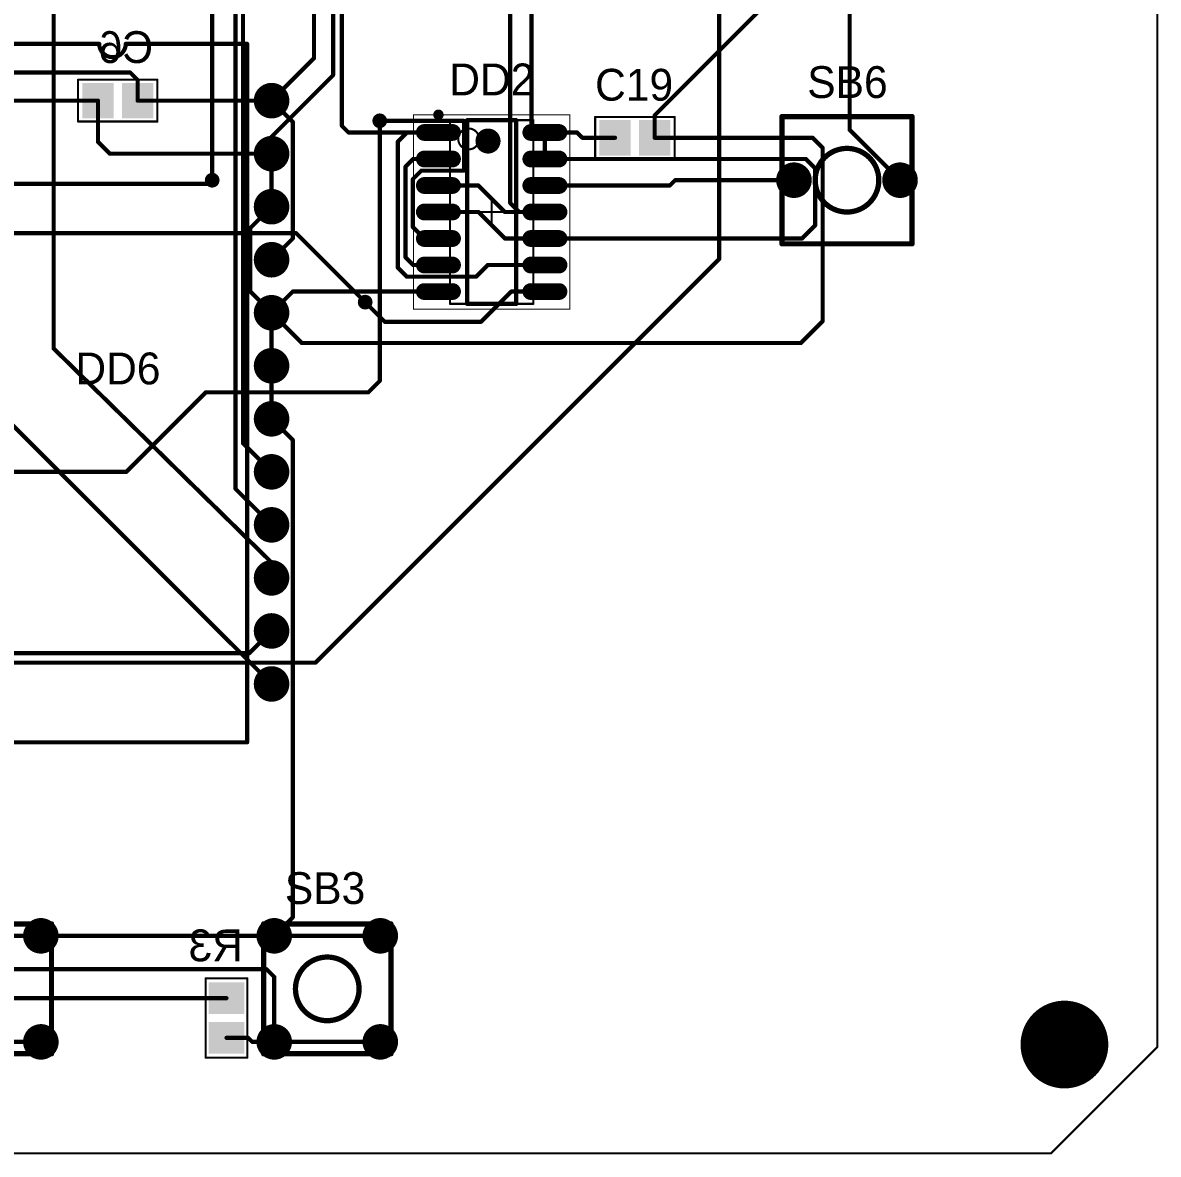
# Model space of a CAD drawing. Header units: millimetres. Extents: x 242 to 402, y 147 to 267.
# Drawn here: x 347.6 to 402, y 146.8 to 201 of the extents above; entities that cross this region are included whole.
import ezdxf

# ---------------------------------------------------------------- set-up
doc = ezdxf.new("R2010")
doc.units = ezdxf.units.MM
for name, color, linetype in [('BottomLayer', 5, 'Continuous'), ('BottomOverlay', 54, 'Continuous'), ('BottomPaste', 16, 'Continuous'), ('BottomSolder', 6, 'Continuous'), ('Mechanical13', 56, 'Continuous'), ('Mechanical15', 56, 'Continuous'), ('MultiLayer', 9, 'Continuous'), ('PadHoleLayer', 156, 'Continuous'), ('TopLayer', 1, 'Continuous'), ('TopOverlay', 2, 'Continuous'), ('TopPaste', 8, 'Continuous'), ('TopSolder', 216, 'Continuous'), ('ViaHoleLayer', 16, 'Continuous')]:
    doc.layers.add(name, color=color, linetype=linetype)

msp = doc.modelspace()

# ---------------------------------------------------------------- linework, layer by layer
at = {"layer": 'BottomLayer', "const_width": 0.2}
for points in [[(380.975, 189.649), (380.975, 211.773)], [(361.569, 199.263), (361.569, 209.771)], [(362.483, 198.45), (362.483, 208.526)], [(359.537, 197.231), (361.569, 199.263)], [(319.485, 198.581), (352.762, 198.581)], [(352.762, 198.581), (353.121, 198.222)], [(359.537, 195.504), (362.483, 198.45)], [(353.121, 197.231), (353.121, 198.222)], [(344.297, 197.231), (351.221, 197.231)], [(351.221, 195.26), (351.221, 197.231)], [(353.121, 197.231), (359.537, 197.231)], [(364.719, 183.807), (364.719, 196.266)], [(351.221, 195.26), (351.79, 194.691)], [(359.537, 194.691), (359.537, 195.504)], [(351.79, 194.691), (359.537, 194.691)], [(300.888, 193.243), (356.514, 193.243)], [(356.514, 193.243), (356.692, 193.421)], [(332.867, 190.881), (360.718, 190.881)], [(360.718, 190.881), (364.02, 187.579)], [(361.632, 170.307), (380.975, 189.649)], [(364.173, 183.261), (364.719, 183.807)], [(352.577, 179.451), (356.387, 183.261)], [(356.387, 183.261), (364.173, 183.261)], [(344.297, 179.451), (352.577, 179.451)], [(358.47, 170.764), (359.537, 171.831)], [(299.39, 170.764), (358.47, 170.764)], [(301.904, 170.307), (361.632, 170.307)], [(343.408, 157.226), (348.488, 157.226)], [(348.488, 157.226), (359.664, 157.226)], [(359.664, 157.226), (364.744, 157.226)], [(305.003, 155.626), (359.296, 155.626)], [(359.296, 155.626), (359.664, 155.257)], [(359.664, 152.146), (359.664, 155.257)], [(340.868, 154.239), (357.378, 154.239)], [(357.378, 152.339), (358.419, 152.339)], [(358.419, 152.339), (358.612, 152.146)], [(343.408, 152.146), (348.488, 152.146)], [(358.612, 152.146), (359.664, 152.146)], [(359.664, 152.146), (364.744, 152.146)]]:
    msp.add_lwpolyline(points, dxfattribs=at)
at = {"layer": 'BottomLayer'}
for points, const_width in [([(361.519, 199.263, 1), (361.619, 199.263, 1)], 0.1), ([(361.519, 199.263, 1), (361.619, 199.263, 1)], 0.1), ([(352.712, 198.581, 1), (352.812, 198.581, 1)], 0.1), ([(352.712, 198.581, 1), (352.812, 198.581, 1)], 0.1), ([(362.433, 198.45, 1), (362.533, 198.45, 1)], 0.1), ([(362.433, 198.45, 1), (362.533, 198.45, 1)], 0.1), ([(353.071, 198.222, 1), (353.171, 198.222, 1)], 0.1), ([(353.071, 198.222, 1), (353.171, 198.222, 1)], 0.1), ([(359.162, 197.231, 1), (359.912, 197.231, 1)], 0.75), ([(351.171, 197.231, 1), (351.271, 197.231, 1)], 0.1), ([(351.171, 197.231, 1), (351.271, 197.231, 1)], 0.1), ([(353.071, 197.231, 1), (353.171, 197.231, 1)], 0.1), ([(353.071, 197.231, 1), (353.171, 197.231, 1)], 0.1), ([(359.487, 197.231, 1), (359.587, 197.231, 1)], 0.1), ([(359.487, 197.231, 1), (359.587, 197.231, 1)], 0.1), ([(364.594, 196.266, 1), (364.844, 196.266, 1)], 0.25), ([(364.669, 196.266, 1), (364.769, 196.266, 1)], 0.1), ([(351.171, 195.26, 1), (351.271, 195.26, 1)], 0.1), ([(351.171, 195.26, 1), (351.271, 195.26, 1)], 0.1), ([(359.162, 194.691, 1), (359.912, 194.691, 1)], 0.75), ([(359.487, 195.504, 1), (359.587, 195.504, 1)], 0.1), ([(359.487, 195.504, 1), (359.587, 195.504, 1)], 0.1), ([(351.74, 194.691, 1), (351.84, 194.691, 1)], 0.1), ([(351.74, 194.691, 1), (351.84, 194.691, 1)], 0.1), ([(359.487, 194.691, 1), (359.587, 194.691, 1)], 0.1), ([(359.487, 194.691, 1), (359.587, 194.691, 1)], 0.1), ([(384.181, 193.421, 1), (384.931, 193.421, 1)], 0.75), ([(389.261, 193.421, 1), (390.011, 193.421, 1)], 0.75), ([(356.567, 193.421, 1), (356.817, 193.421, 1)], 0.25), ([(356.464, 193.243, 1), (356.564, 193.243, 1)], 0.1), ([(356.464, 193.243, 1), (356.564, 193.243, 1)], 0.1), ([(356.642, 193.421, 1), (356.742, 193.421, 1)], 0.1), ([(359.162, 192.151, 1), (359.912, 192.151, 1)], 0.75), ([(360.668, 190.881, 1), (360.768, 190.881, 1)], 0.1), ([(360.668, 190.881, 1), (360.768, 190.881, 1)], 0.1), ([(359.162, 189.611, 1), (359.912, 189.611, 1)], 0.75), ([(380.925, 189.649, 1), (381.025, 189.649, 1)], 0.1), ([(380.925, 189.649, 1), (381.025, 189.649, 1)], 0.1), ([(359.162, 187.071, 1), (359.912, 187.071, 1)], 0.75), ([(363.895, 187.579, 1), (364.145, 187.579, 1)], 0.25), ([(363.97, 187.579, 1), (364.07, 187.579, 1)], 0.1), ([(359.162, 184.531, 1), (359.912, 184.531, 1)], 0.75), ([(364.669, 183.807, 1), (364.769, 183.807, 1)], 0.1), ([(364.669, 183.807, 1), (364.769, 183.807, 1)], 0.1), ([(356.337, 183.261, 1), (356.437, 183.261, 1)], 0.1), ([(356.337, 183.261, 1), (356.437, 183.261, 1)], 0.1), ([(364.123, 183.261, 1), (364.222, 183.261, 1)], 0.1), ([(364.123, 183.261, 1), (364.222, 183.261, 1)], 0.1), ([(359.162, 181.991, 1), (359.912, 181.991, 1)], 0.75), ([(359.162, 179.451, 1), (359.912, 179.451, 1)], 0.75), ([(352.527, 179.451, 1), (352.627, 179.451, 1)], 0.1), ([(352.527, 179.451, 1), (352.627, 179.451, 1)], 0.1), ([(359.162, 176.911, 1), (359.912, 176.911, 1)], 0.75), ([(359.162, 174.371, 1), (359.912, 174.371, 1)], 0.75), ([(359.162, 171.831, 1), (359.912, 171.831, 1)], 0.75), ([(359.487, 171.831, 1), (359.587, 171.831, 1)], 0.1), ([(358.42, 170.764, 1), (358.52, 170.764, 1)], 0.1), ([(358.42, 170.764, 1), (358.52, 170.764, 1)], 0.1), ([(361.583, 170.307, 1), (361.682, 170.307, 1)], 0.1), ([(361.583, 170.307, 1), (361.682, 170.307, 1)], 0.1), ([(359.162, 169.291, 1), (359.912, 169.291, 1)], 0.75), ([(348.113, 157.226, 1), (348.863, 157.226, 1)], 0.75), ([(359.289, 157.226, 1), (360.039, 157.226, 1)], 0.75), ([(364.369, 157.226, 1), (365.119, 157.226, 1)], 0.75), ([(348.438, 157.226, 1), (348.538, 157.226, 1)], 0.1), ([(348.438, 157.226, 1), (348.538, 157.226, 1)], 0.1), ([(359.614, 157.226, 1), (359.714, 157.226, 1)], 0.1), ([(359.614, 157.226, 1), (359.714, 157.226, 1)], 0.1), ([(364.694, 157.226, 1), (364.794, 157.226, 1)], 0.1), ([(359.246, 155.626, 1), (359.346, 155.626, 1)], 0.1), ([(359.246, 155.626, 1), (359.346, 155.626, 1)], 0.1), ([(359.614, 155.257, 1), (359.714, 155.257, 1)], 0.1), ([(359.614, 155.257, 1), (359.714, 155.257, 1)], 0.1), ([(357.328, 154.239, 1), (357.428, 154.239, 1)], 0.1), ([(396.51, 152.019, 1), (398.51, 152.019, 1)], 2), ([(348.113, 152.146, 1), (348.863, 152.146, 1)], 0.75), ([(359.289, 152.146, 1), (360.039, 152.146, 1)], 0.75), ([(364.369, 152.146, 1), (365.119, 152.146, 1)], 0.75), ([(357.328, 152.339, 1), (357.428, 152.339, 1)], 0.1), ([(358.369, 152.339, 1), (358.469, 152.339, 1)], 0.1), ([(358.369, 152.339, 1), (358.469, 152.339, 1)], 0.1), ([(348.438, 152.146, 1), (348.538, 152.146, 1)], 0.1), ([(358.562, 152.146, 1), (358.662, 152.146, 1)], 0.1), ([(358.562, 152.146, 1), (358.662, 152.146, 1)], 0.1), ([(359.614, 152.146, 1), (359.714, 152.146, 1)], 0.1), ([(359.614, 152.146, 1), (359.714, 152.146, 1)], 0.1), ([(359.614, 152.146, 1), (359.714, 152.146, 1)], 0.1), ([(364.694, 152.146, 1), (364.794, 152.146, 1)], 0.1)]:
    msp.add_lwpolyline(points, format="xyb", close=True, dxfattribs=dict(at, const_width=const_width))
for points in [[(351.871, 196.481), (351.871, 197.981), (350.571, 196.481), (350.571, 197.981)], [(353.771, 196.481), (353.771, 197.981), (352.471, 196.481), (352.471, 197.981)], [(356.628, 153.589), (358.128, 153.589), (356.628, 154.889), (358.128, 154.889)], [(356.628, 151.689), (358.128, 151.689), (356.628, 152.989), (358.128, 152.989)]]:
    msp.add_solid(points, dxfattribs=at)
at = {"layer": 'BottomOverlay', "const_width": 0.1}
for points in [[(350.266, 198.231), (354.071, 198.231)], [(350.266, 196.231), (350.266, 198.231)], [(354.071, 198.131), (354.071, 198.231)], [(354.071, 196.231), (354.071, 198.131)], [(350.266, 196.231), (354.071, 196.231)], [(356.378, 155.194), (358.378, 155.194)], [(356.378, 151.389), (356.378, 155.194)], [(358.378, 151.389), (358.378, 155.194)], [(356.378, 151.389), (358.278, 151.389)], [(358.278, 151.389), (358.378, 151.389)]]:
    msp.add_lwpolyline(points, dxfattribs=at)
at = {"layer": 'BottomOverlay', "const_width": 0.05}
for points in [[(350.241, 198.231, 1), (350.291, 198.231, 1)], [(350.241, 198.231, 1), (350.291, 198.231, 1)], [(354.046, 198.231, 1), (354.096, 198.231, 1)], [(354.046, 198.231, 1), (354.096, 198.231, 1)], [(354.046, 198.131, 1), (354.096, 198.131, 1)], [(354.046, 198.131, 1), (354.096, 198.131, 1)], [(350.241, 196.231, 1), (350.291, 196.231, 1)], [(350.241, 196.231, 1), (350.291, 196.231, 1)], [(354.046, 196.231, 1), (354.096, 196.231, 1)], [(354.046, 196.231, 1), (354.096, 196.231, 1)], [(356.353, 155.194, 1), (356.403, 155.194, 1)], [(356.353, 155.194, 1), (356.403, 155.194, 1)], [(358.353, 155.194, 1), (358.403, 155.194, 1)], [(358.353, 155.194, 1), (358.403, 155.194, 1)], [(356.353, 151.389, 1), (356.403, 151.389, 1)], [(356.353, 151.389, 1), (356.403, 151.389, 1)], [(358.253, 151.389, 1), (358.303, 151.389, 1)], [(358.253, 151.389, 1), (358.303, 151.389, 1)], [(358.353, 151.389, 1), (358.403, 151.389, 1)], [(358.353, 151.389, 1), (358.403, 151.389, 1)]]:
    msp.add_lwpolyline(points, format="xyb", close=True, dxfattribs=at)
at = {"layer": 'BottomPaste'}
for points in [[(351.871, 196.481), (351.871, 197.981), (350.571, 196.481), (350.571, 197.981)], [(353.771, 196.481), (353.771, 197.981), (352.471, 196.481), (352.471, 197.981)], [(356.628, 153.589), (358.128, 153.589), (356.628, 154.889), (358.128, 154.889)], [(356.628, 151.689), (358.128, 151.689), (356.628, 152.989), (358.128, 152.989)]]:
    msp.add_solid(points, dxfattribs=at)
at = {"layer": 'BottomSolder'}
for points, const_width in [([(359.111, 197.231, 1), (359.963, 197.231, 1)], 0.852), ([(364.543, 196.266, 1), (364.894, 196.266, 1)], 0.352), ([(359.111, 194.691, 1), (359.963, 194.691, 1)], 0.852), ([(384.13, 193.421, 1), (384.982, 193.421, 1)], 0.852), ([(389.21, 193.421, 1), (390.062, 193.421, 1)], 0.852), ([(356.516, 193.421, 1), (356.868, 193.421, 1)], 0.352), ([(359.111, 192.151, 1), (359.963, 192.151, 1)], 0.852), ([(359.111, 189.611, 1), (359.963, 189.611, 1)], 0.852), ([(359.111, 187.071, 1), (359.963, 187.071, 1)], 0.852), ([(363.844, 187.579, 1), (364.196, 187.579, 1)], 0.352), ([(359.111, 184.531, 1), (359.963, 184.531, 1)], 0.852), ([(359.111, 181.991, 1), (359.963, 181.991, 1)], 0.852), ([(359.111, 179.451, 1), (359.963, 179.451, 1)], 0.852), ([(359.111, 176.911, 1), (359.963, 176.911, 1)], 0.852), ([(359.111, 174.371, 1), (359.963, 174.371, 1)], 0.852), ([(359.111, 171.831, 1), (359.963, 171.831, 1)], 0.852), ([(359.111, 169.291, 1), (359.963, 169.291, 1)], 0.852), ([(348.062, 157.226, 1), (348.914, 157.226, 1)], 0.852), ([(359.238, 157.226, 1), (360.09, 157.226, 1)], 0.852), ([(364.318, 157.226, 1), (365.17, 157.226, 1)], 0.852), ([(396.459, 152.019, 1), (398.561, 152.019, 1)], 2.102), ([(348.062, 152.146, 1), (348.914, 152.146, 1)], 0.852), ([(359.238, 152.146, 1), (360.09, 152.146, 1)], 0.852), ([(364.318, 152.146, 1), (365.17, 152.146, 1)], 0.852)]:
    msp.add_lwpolyline(points, format="xyb", close=True, dxfattribs=dict(at, const_width=const_width))
for points in [[(351.973, 196.379), (351.973, 198.083), (350.469, 196.379), (350.469, 198.083)], [(353.873, 196.379), (353.873, 198.083), (352.369, 196.379), (352.369, 198.083)], [(356.526, 153.487), (358.23, 153.487), (356.526, 154.991), (358.23, 154.991)], [(356.526, 151.587), (358.23, 151.587), (356.526, 153.091), (358.23, 153.091)]]:
    msp.add_solid(points, dxfattribs=at)
at = {"layer": 'Mechanical13', "const_width": 0.1}
for points in [[(368.078, 187.497), (368.078, 196.297)], [(368.078, 196.297), (372.078, 196.297)], [(372.078, 187.497), (372.078, 196.297)], [(368.078, 187.497), (372.078, 187.497)]]:
    msp.add_lwpolyline(points, dxfattribs=at)
at = {"layer": 'Mechanical13'}
for points, const_width in [([(368.053, 196.297, 1), (368.103, 196.297, 1)], 0.05), ([(368.053, 196.297, 1), (368.103, 196.297, 1)], 0.05), ([(372.053, 196.297, 1), (372.103, 196.297, 1)], 0.05), ([(372.053, 196.297, 1), (372.103, 196.297, 1)], 0.05), ([(369.478, 195.397, 1), (368.478, 195.397, 1)], 0.1), ([(368.453, 195.397, 1), (368.503, 195.397, 1)], 0.05), ([(369.453, 195.397, 1), (369.503, 195.397, 1)], 0.05), ([(368.053, 187.497, 1), (368.103, 187.497, 1)], 0.05), ([(368.053, 187.497, 1), (368.103, 187.497, 1)], 0.05), ([(372.053, 187.497, 1), (372.103, 187.497, 1)], 0.05), ([(372.053, 187.497, 1), (372.103, 187.497, 1)], 0.05)]:
    msp.add_lwpolyline(points, format="xyb", close=True, dxfattribs=dict(at, const_width=const_width))
at = {"layer": 'Mechanical15'}
for points, const_width in [([(401.955, 151.892), (401.955, 261.62)], 0.1), ([(366.328, 187.247), (366.328, 196.547)], 0.05), ([(366.328, 196.547), (373.828, 196.547)], 0.05), ([(373.828, 187.247), (373.828, 196.547)], 0.05), ([(370.078, 191.397), (370.078, 192.397)], 0.1), ([(369.578, 191.897), (370.578, 191.897)], 0.1), ([(366.328, 187.247), (373.828, 187.247)], 0.05), ([(396.875, 146.812), (401.955, 151.892)], 0.1), ([(247.015, 146.812), (396.875, 146.812)], 0.1)]:
    msp.add_lwpolyline(points, dxfattribs=dict(at, const_width=const_width))
for points, const_width in [([(366.315, 196.547, 1), (366.34, 196.547, 1)], 0.025), ([(366.315, 196.547, 1), (366.34, 196.547, 1)], 0.025), ([(373.816, 196.547, 1), (373.841, 196.547, 1)], 0.025), ([(373.816, 196.547, 1), (373.841, 196.547, 1)], 0.025), ([(370.053, 192.397, 1), (370.103, 192.397, 1)], 0.05), ([(369.553, 191.897, 1), (369.603, 191.897, 1)], 0.05), ([(370.053, 191.397, 1), (370.103, 191.397, 1)], 0.05), ([(370.553, 191.897, 1), (370.603, 191.897, 1)], 0.05), ([(366.315, 187.247, 1), (366.34, 187.247, 1)], 0.025), ([(366.315, 187.247, 1), (366.34, 187.247, 1)], 0.025), ([(373.816, 187.247, 1), (373.841, 187.247, 1)], 0.025), ([(373.816, 187.247, 1), (373.841, 187.247, 1)], 0.025), ([(401.93, 151.892, 1), (401.98, 151.892, 1)], 0.05), ([(401.93, 151.892, 1), (401.98, 151.892, 1)], 0.05), ([(396.85, 146.812, 1), (396.9, 146.812, 1)], 0.05), ([(396.85, 146.812, 1), (396.9, 146.812, 1)], 0.05)]:
    msp.add_lwpolyline(points, format="xyb", close=True, dxfattribs=dict(at, const_width=const_width))
at = {"layer": 'MultiLayer', "const_width": 0.25}
for points in [[(364.594, 196.266, 1), (364.844, 196.266, 1)], [(356.567, 193.421, 1), (356.817, 193.421, 1)], [(363.895, 187.579, 1), (364.145, 187.579, 1)]]:
    msp.add_lwpolyline(points, format="xyb", close=True, dxfattribs=at)
at = {"layer": 'PadHoleLayer'}
for points, const_width in [([(359.312, 197.231, 1), (359.762, 197.231, 1)], 0.45), ([(359.312, 194.691, 1), (359.762, 194.691, 1)], 0.45), ([(384.331, 193.421, 1), (384.781, 193.421, 1)], 0.45), ([(389.411, 193.421, 1), (389.861, 193.421, 1)], 0.45), ([(359.312, 192.151, 1), (359.762, 192.151, 1)], 0.45), ([(359.312, 189.611, 1), (359.762, 189.611, 1)], 0.45), ([(359.312, 187.071, 1), (359.762, 187.071, 1)], 0.45), ([(359.312, 184.531, 1), (359.762, 184.531, 1)], 0.45), ([(359.312, 181.991, 1), (359.762, 181.991, 1)], 0.45), ([(359.312, 179.451, 1), (359.762, 179.451, 1)], 0.45), ([(359.312, 176.911, 1), (359.762, 176.911, 1)], 0.45), ([(359.312, 174.371, 1), (359.762, 174.371, 1)], 0.45), ([(359.312, 171.831, 1), (359.762, 171.831, 1)], 0.45), ([(359.312, 169.291, 1), (359.762, 169.291, 1)], 0.45), ([(348.263, 157.226, 1), (348.713, 157.226, 1)], 0.45), ([(359.439, 157.226, 1), (359.889, 157.226, 1)], 0.45), ([(364.519, 157.226, 1), (364.969, 157.226, 1)], 0.45), ([(396.76, 152.019, 1), (398.26, 152.019, 1)], 1.5), ([(348.263, 152.146, 1), (348.713, 152.146, 1)], 0.45), ([(359.439, 152.146, 1), (359.889, 152.146, 1)], 0.45), ([(364.519, 152.146, 1), (364.969, 152.146, 1)], 0.45)]:
    msp.add_lwpolyline(points, format="xyb", close=True, dxfattribs=dict(at, const_width=const_width))
at = {"layer": 'TopLayer'}
for points, const_width in [([(356.692, 193.421), (356.692, 232.613)], 0.2), ([(370.967, 192.329), (370.967, 221.323)], 0.2), ([(349.098, 185.36), (349.098, 218.542)], 0.2), ([(377.886, 196.53), (387.223, 205.867)], 0.2), ([(357.81, 178.638), (357.81, 204.826)], 0.2), ([(362.902, 196.024), (362.902, 204.534)], 0.2), ([(371.983, 195.707), (371.983, 203.327)], 0.2), ([(387.223, 195.834), (387.223, 203.327)], 0.2), ([(358.165, 180.823), (358.165, 202.311)], 0.2), ([(359.537, 197.231), (360.553, 196.215)], 0.2), ([(364.719, 196.266), (368.732, 196.266)], 0.2), ([(368.732, 196.266), (368.757, 196.24)], 0.2), ([(368.757, 193.904), (368.757, 196.24)], 0.2), ([(377.886, 195.453), (377.886, 196.53)], 0.2), ([(360.553, 190.627), (360.553, 196.215)], 0.2), ([(362.902, 196.024), (363.22, 195.707)], 0.2), ([(363.22, 195.707), (366.027, 195.707)], 0.2), ([(365.582, 195.262), (366.027, 195.707)], 0.2), ([(366.027, 195.707), (367.528, 195.707)], 0.2), ([(366.853, 195.707), (368.203, 195.707)], 0.6), ([(371.953, 195.707), (373.303, 195.707)], 0.6), ([(371.983, 195.707), (372.628, 195.707)], 0.2), ([(372.628, 195.707), (374.167, 195.707)], 0.2), ([(372.628, 194.437), (372.628, 195.707)], 0.2), ([(374.167, 195.707), (374.421, 195.453)], 0.2), ([(387.223, 195.834), (389.636, 193.421)], 0.2), ([(365.582, 189.23), (365.582, 195.262)], 0.2), ([(374.421, 195.453), (375.986, 195.453)], 0.2), ([(377.886, 195.453), (385.445, 195.453)], 0.2), ([(385.445, 195.453), (385.928, 194.97)], 0.2), ([(359.537, 192.151), (359.537, 194.691)], 0.2), ([(366.853, 194.437), (368.203, 194.437)], 0.6), ([(371.953, 194.437), (373.303, 194.437)], 0.6), ([(385.928, 186.665), (385.928, 194.97)], 0.2), ([(365.953, 194.071), (366.319, 194.437)], 0.2), ([(365.953, 189.723), (365.953, 194.071)], 0.2), ([(366.319, 194.437), (367.528, 194.437)], 0.2), ([(372.628, 194.437), (385.127, 194.437)], 0.2), ([(385.127, 194.437), (385.572, 193.993)], 0.2), ([(366.303, 193.469), (366.712, 193.878)], 0.2), ([(366.712, 193.878), (368.732, 193.878)], 0.2), ([(368.732, 193.878), (368.757, 193.904)], 0.2), ([(385.572, 191.262), (385.572, 193.993)], 0.2), ([(366.303, 191.176), (366.303, 193.469)], 0.2), ([(366.853, 193.167), (368.203, 193.167)], 0.6), ([(367.528, 193.167), (369.443, 193.167)], 0.2), ([(369.443, 193.167), (370.713, 191.897)], 0.2), ([(371.953, 193.167), (373.303, 193.167)], 0.6), ([(372.628, 193.167), (378.612, 193.167)], 0.2), ([(378.612, 193.167), (378.866, 193.421)], 0.2), ([(378.866, 193.421), (384.556, 193.421)], 0.2), ([(358.521, 191.135), (359.537, 192.151)], 0.2), ([(366.853, 191.897), (368.203, 191.897)], 0.6), ([(367.528, 191.897), (369.443, 191.897)], 0.2), ([(369.443, 191.897), (370.713, 190.627)], 0.2), ([(370.713, 191.897), (371.399, 191.897)], 0.2), ([(370.967, 192.329), (371.399, 191.897)], 0.2), ([(371.399, 191.897), (372.628, 191.897)], 0.2), ([(371.953, 191.897), (373.303, 191.897)], 0.6), ([(358.521, 188.087), (358.521, 191.135)], 0.2), ([(366.303, 191.176), (366.852, 190.627)], 0.2), ([(366.853, 190.627), (368.203, 190.627)], 0.6), ([(371.953, 190.627), (373.303, 190.627)], 0.6), ([(384.937, 190.627), (385.572, 191.262)], 0.2), ([(359.537, 189.611), (360.553, 190.627)], 0.2), ([(366.852, 190.627), (367.528, 190.627)], 0.2), ([(370.713, 190.627), (372.628, 190.627)], 0.2), ([(372.628, 190.627), (384.937, 190.627)], 0.2), ([(365.953, 189.723), (366.319, 189.357)], 0.2), ([(365.582, 189.23), (366.014, 188.798)], 0.2), ([(366.319, 189.357), (367.528, 189.357)], 0.2), ([(366.853, 189.357), (368.203, 189.357)], 0.6), ([(369.329, 188.798), (369.887, 189.357)], 0.2), ([(369.887, 189.357), (372.628, 189.357)], 0.2), ([(371.953, 189.357), (373.303, 189.357)], 0.6), ([(366.014, 188.798), (369.329, 188.798)], 0.2), ([(358.521, 188.087), (359.537, 187.071)], 0.2), ([(359.537, 187.071), (360.553, 188.087)], 0.2), ([(360.553, 188.087), (367.528, 188.087)], 0.2), ([(366.853, 188.087), (368.203, 188.087)], 0.6), ([(369.57, 186.639), (371.018, 188.087)], 0.2), ([(371.018, 188.087), (372.628, 188.087)], 0.2), ([(371.953, 188.087), (373.303, 188.087)], 0.6), ([(364.02, 187.579), (364.96, 186.639)], 0.2), ([(359.537, 187.071), (360.985, 185.623)], 0.2), ([(359.537, 184.531), (359.537, 187.071)], 0.2), ([(364.96, 186.639), (369.57, 186.639)], 0.2), ([(384.886, 185.623), (385.928, 186.665)], 0.2), ([(360.985, 185.623), (384.886, 185.623)], 0.2), ([(349.098, 185.36), (359.537, 175.108)], 0.2), ([(359.537, 181.991), (359.537, 184.531)], 0.2), ([(346.939, 181.889), (359.537, 169.291)], 0.2), ([(359.537, 181.991), (360.553, 180.975)], 0.2), ([(358.165, 180.823), (359.537, 179.451)], 0.2), ([(360.553, 158.115), (360.553, 180.975)], 0.2), ([(357.81, 178.638), (359.537, 176.911)], 0.2), ([(359.537, 174.371), (359.537, 175.108)], 0.2), ([(359.664, 157.226), (360.553, 158.115)], 0.2)]:
    msp.add_lwpolyline(points, dxfattribs=dict(at, const_width=const_width))
for points, const_width in [([(359.162, 197.231, 1), (359.912, 197.231, 1)], 0.75), ([(359.487, 197.231, 1), (359.587, 197.231, 1)], 0.1), ([(364.594, 196.266, 1), (364.844, 196.266, 1)], 0.25), ([(364.669, 196.266, 1), (364.769, 196.266, 1)], 0.1), ([(368.682, 196.266, 1), (368.782, 196.266, 1)], 0.1), ([(368.682, 196.266, 1), (368.782, 196.266, 1)], 0.1), ([(368.707, 196.24, 1), (368.807, 196.24, 1)], 0.1), ([(368.707, 196.24, 1), (368.807, 196.24, 1)], 0.1), ([(377.836, 196.53, 1), (377.936, 196.53, 1)], 0.1), ([(377.836, 196.53, 1), (377.936, 196.53, 1)], 0.1), ([(360.503, 196.215, 1), (360.603, 196.215, 1)], 0.1), ([(360.503, 196.215, 1), (360.603, 196.215, 1)], 0.1), ([(362.853, 196.024, 1), (362.952, 196.024, 1)], 0.1), ([(362.853, 196.024, 1), (362.952, 196.024, 1)], 0.1), ([(363.17, 195.707, 1), (363.27, 195.707, 1)], 0.1), ([(363.17, 195.707, 1), (363.27, 195.707, 1)], 0.1), ([(365.977, 195.707, 1), (366.077, 195.707, 1)], 0.1), ([(365.977, 195.707, 1), (366.077, 195.707, 1)], 0.1), ([(365.977, 195.707, 1), (366.077, 195.707, 1)], 0.1), ([(366.703, 195.707, 1), (367.003, 195.707, 1)], 0.3), ([(367.478, 195.707, 1), (367.578, 195.707, 1)], 0.1), ([(368.053, 195.707, 1), (368.353, 195.707, 1)], 0.3), ([(371.803, 195.707, 1), (372.103, 195.707, 1)], 0.3), ([(371.933, 195.707, 1), (372.033, 195.707, 1)], 0.1), ([(371.933, 195.707, 1), (372.033, 195.707, 1)], 0.1), ([(372.578, 195.707, 1), (372.678, 195.707, 1)], 0.1), ([(372.578, 195.707, 1), (372.678, 195.707, 1)], 0.1), ([(372.578, 195.707, 1), (372.678, 195.707, 1)], 0.1), ([(373.153, 195.707, 1), (373.453, 195.707, 1)], 0.3), ([(374.117, 195.707, 1), (374.217, 195.707, 1)], 0.1), ([(374.117, 195.707, 1), (374.217, 195.707, 1)], 0.1), ([(387.173, 195.834, 1), (387.273, 195.834, 1)], 0.1), ([(387.173, 195.834, 1), (387.273, 195.834, 1)], 0.1), ([(359.162, 194.691, 1), (359.912, 194.691, 1)], 0.75), ([(365.532, 195.262, 1), (365.632, 195.262, 1)], 0.1), ([(365.532, 195.262, 1), (365.632, 195.262, 1)], 0.1), ([(374.371, 195.453, 1), (374.471, 195.453, 1)], 0.1), ([(374.371, 195.453, 1), (374.471, 195.453, 1)], 0.1), ([(375.936, 195.453, 1), (376.036, 195.453, 1)], 0.1), ([(377.836, 195.453, 1), (377.936, 195.453, 1)], 0.1), ([(377.836, 195.453, 1), (377.936, 195.453, 1)], 0.1), ([(385.395, 195.453, 1), (385.495, 195.453, 1)], 0.1), ([(385.395, 195.453, 1), (385.495, 195.453, 1)], 0.1), ([(359.487, 194.691, 1), (359.587, 194.691, 1)], 0.1), ([(366.703, 194.437, 1), (367.003, 194.437, 1)], 0.3), ([(368.053, 194.437, 1), (368.353, 194.437, 1)], 0.3), ([(371.803, 194.437, 1), (372.103, 194.437, 1)], 0.3), ([(373.153, 194.437, 1), (373.453, 194.437, 1)], 0.3), ([(385.878, 194.97, 1), (385.978, 194.97, 1)], 0.1), ([(385.878, 194.97, 1), (385.978, 194.97, 1)], 0.1), ([(365.903, 194.071, 1), (366.003, 194.071, 1)], 0.1), ([(365.903, 194.071, 1), (366.003, 194.071, 1)], 0.1), ([(366.269, 194.437, 1), (366.369, 194.437, 1)], 0.1), ([(366.269, 194.437, 1), (366.369, 194.437, 1)], 0.1), ([(367.478, 194.437, 1), (367.578, 194.437, 1)], 0.1), ([(372.578, 194.437, 1), (372.678, 194.437, 1)], 0.1), ([(372.578, 194.437, 1), (372.678, 194.437, 1)], 0.1), ([(384.181, 193.421, 1), (384.931, 193.421, 1)], 0.75), ([(385.078, 194.437, 1), (385.177, 194.437, 1)], 0.1), ([(385.078, 194.437, 1), (385.177, 194.437, 1)], 0.1), ([(389.261, 193.421, 1), (390.011, 193.421, 1)], 0.75), ([(356.567, 193.421, 1), (356.817, 193.421, 1)], 0.25), ([(366.663, 193.878, 1), (366.762, 193.878, 1)], 0.1), ([(366.663, 193.878, 1), (366.762, 193.878, 1)], 0.1), ([(368.682, 193.878, 1), (368.782, 193.878, 1)], 0.1), ([(368.682, 193.878, 1), (368.782, 193.878, 1)], 0.1), ([(368.707, 193.904, 1), (368.807, 193.904, 1)], 0.1), ([(368.707, 193.904, 1), (368.807, 193.904, 1)], 0.1), ([(385.522, 193.993, 1), (385.622, 193.993, 1)], 0.1), ([(385.522, 193.993, 1), (385.622, 193.993, 1)], 0.1), ([(356.642, 193.421, 1), (356.742, 193.421, 1)], 0.1), ([(366.253, 193.469, 1), (366.353, 193.469, 1)], 0.1), ([(366.253, 193.469, 1), (366.353, 193.469, 1)], 0.1), ([(366.703, 193.167, 1), (367.003, 193.167, 1)], 0.3), ([(367.478, 193.167, 1), (367.578, 193.167, 1)], 0.1), ([(368.053, 193.167, 1), (368.353, 193.167, 1)], 0.3), ([(369.393, 193.167, 1), (369.493, 193.167, 1)], 0.1), ([(369.393, 193.167, 1), (369.493, 193.167, 1)], 0.1), ([(371.803, 193.167, 1), (372.103, 193.167, 1)], 0.3), ([(372.578, 193.167, 1), (372.678, 193.167, 1)], 0.1), ([(373.153, 193.167, 1), (373.453, 193.167, 1)], 0.3), ([(378.562, 193.167, 1), (378.662, 193.167, 1)], 0.1), ([(378.562, 193.167, 1), (378.662, 193.167, 1)], 0.1), ([(378.816, 193.421, 1), (378.916, 193.421, 1)], 0.1), ([(378.816, 193.421, 1), (378.916, 193.421, 1)], 0.1), ([(384.506, 193.421, 1), (384.606, 193.421, 1)], 0.1), ([(389.586, 193.421, 1), (389.686, 193.421, 1)], 0.1), ([(359.162, 192.151, 1), (359.912, 192.151, 1)], 0.75), ([(359.487, 192.151, 1), (359.587, 192.151, 1)], 0.1), ([(359.487, 192.151, 1), (359.587, 192.151, 1)], 0.1), ([(366.703, 191.897, 1), (367.003, 191.897, 1)], 0.3), ([(367.478, 191.897, 1), (367.578, 191.897, 1)], 0.1), ([(368.053, 191.897, 1), (368.353, 191.897, 1)], 0.3), ([(369.393, 191.897, 1), (369.493, 191.897, 1)], 0.1), ([(369.393, 191.897, 1), (369.493, 191.897, 1)], 0.1), ([(370.663, 191.897, 1), (370.763, 191.897, 1)], 0.1), ([(370.663, 191.897, 1), (370.763, 191.897, 1)], 0.1), ([(370.917, 192.329, 1), (371.017, 192.329, 1)], 0.1), ([(370.917, 192.329, 1), (371.017, 192.329, 1)], 0.1), ([(371.349, 191.897, 1), (371.449, 191.897, 1)], 0.1), ([(371.349, 191.897, 1), (371.449, 191.897, 1)], 0.1), ([(371.349, 191.897, 1), (371.449, 191.897, 1)], 0.1), ([(371.803, 191.897, 1), (372.103, 191.897, 1)], 0.3), ([(372.578, 191.897, 1), (372.678, 191.897, 1)], 0.1), ([(373.153, 191.897, 1), (373.453, 191.897, 1)], 0.3), ([(358.471, 191.135, 1), (358.571, 191.135, 1)], 0.1), ([(358.471, 191.135, 1), (358.571, 191.135, 1)], 0.1), ([(366.253, 191.176, 1), (366.353, 191.176, 1)], 0.1), ([(366.253, 191.176, 1), (366.353, 191.176, 1)], 0.1), ([(366.703, 190.627, 1), (367.003, 190.627, 1)], 0.3), ([(368.053, 190.627, 1), (368.353, 190.627, 1)], 0.3), ([(371.803, 190.627, 1), (372.103, 190.627, 1)], 0.3), ([(373.153, 190.627, 1), (373.453, 190.627, 1)], 0.3), ([(385.522, 191.262, 1), (385.622, 191.262, 1)], 0.1), ([(385.522, 191.262, 1), (385.622, 191.262, 1)], 0.1), ([(359.162, 189.611, 1), (359.912, 189.611, 1)], 0.75), ([(360.503, 190.627, 1), (360.603, 190.627, 1)], 0.1), ([(360.503, 190.627, 1), (360.603, 190.627, 1)], 0.1), ([(366.802, 190.627, 1), (366.902, 190.627, 1)], 0.1), ([(366.802, 190.627, 1), (366.902, 190.627, 1)], 0.1), ([(367.478, 190.627, 1), (367.578, 190.627, 1)], 0.1), ([(370.663, 190.627, 1), (370.763, 190.627, 1)], 0.1), ([(370.663, 190.627, 1), (370.763, 190.627, 1)], 0.1), ([(372.578, 190.627, 1), (372.678, 190.627, 1)], 0.1), ([(372.578, 190.627, 1), (372.678, 190.627, 1)], 0.1), ([(384.887, 190.627, 1), (384.987, 190.627, 1)], 0.1), ([(384.887, 190.627, 1), (384.987, 190.627, 1)], 0.1), ([(365.903, 189.723, 1), (366.003, 189.723, 1)], 0.1), ([(365.903, 189.723, 1), (366.003, 189.723, 1)], 0.1), ([(359.487, 189.611, 1), (359.587, 189.611, 1)], 0.1), ([(365.532, 189.23, 1), (365.632, 189.23, 1)], 0.1), ([(365.532, 189.23, 1), (365.632, 189.23, 1)], 0.1), ([(366.269, 189.357, 1), (366.369, 189.357, 1)], 0.1), ([(366.269, 189.357, 1), (366.369, 189.357, 1)], 0.1), ([(366.703, 189.357, 1), (367.003, 189.357, 1)], 0.3), ([(367.478, 189.357, 1), (367.578, 189.357, 1)], 0.1), ([(368.053, 189.357, 1), (368.353, 189.357, 1)], 0.3), ([(369.838, 189.357, 1), (369.937, 189.357, 1)], 0.1), ([(369.838, 189.357, 1), (369.937, 189.357, 1)], 0.1), ([(371.803, 189.357, 1), (372.103, 189.357, 1)], 0.3), ([(372.578, 189.357, 1), (372.678, 189.357, 1)], 0.1), ([(373.153, 189.357, 1), (373.453, 189.357, 1)], 0.3), ([(365.964, 188.798, 1), (366.064, 188.798, 1)], 0.1), ([(365.964, 188.798, 1), (366.064, 188.798, 1)], 0.1), ([(369.279, 188.798, 1), (369.379, 188.798, 1)], 0.1), ([(369.279, 188.798, 1), (369.379, 188.798, 1)], 0.1), ([(358.471, 188.087, 1), (358.571, 188.087, 1)], 0.1), ([(358.471, 188.087, 1), (358.571, 188.087, 1)], 0.1), ([(360.503, 188.087, 1), (360.603, 188.087, 1)], 0.1), ([(360.503, 188.087, 1), (360.603, 188.087, 1)], 0.1), ([(366.703, 188.087, 1), (367.003, 188.087, 1)], 0.3), ([(367.478, 188.087, 1), (367.578, 188.087, 1)], 0.1), ([(368.053, 188.087, 1), (368.353, 188.087, 1)], 0.3), ([(370.968, 188.087, 1), (371.068, 188.087, 1)], 0.1), ([(370.968, 188.087, 1), (371.068, 188.087, 1)], 0.1), ([(371.803, 188.087, 1), (372.103, 188.087, 1)], 0.3), ([(372.578, 188.087, 1), (372.678, 188.087, 1)], 0.1), ([(373.153, 188.087, 1), (373.453, 188.087, 1)], 0.3), ([(359.162, 187.071, 1), (359.912, 187.071, 1)], 0.75), ([(363.895, 187.579, 1), (364.145, 187.579, 1)], 0.25), ([(363.97, 187.579, 1), (364.07, 187.579, 1)], 0.1), ([(359.487, 187.071, 1), (359.587, 187.071, 1)], 0.1), ([(359.487, 187.071, 1), (359.587, 187.071, 1)], 0.1), ([(359.487, 187.071, 1), (359.587, 187.071, 1)], 0.1), ([(359.487, 187.071, 1), (359.587, 187.071, 1)], 0.1), ([(364.91, 186.639, 1), (365.01, 186.639, 1)], 0.1), ([(364.91, 186.639, 1), (365.01, 186.639, 1)], 0.1), ([(369.52, 186.639, 1), (369.62, 186.639, 1)], 0.1), ([(369.52, 186.639, 1), (369.62, 186.639, 1)], 0.1), ([(385.878, 186.665, 1), (385.978, 186.665, 1)], 0.1), ([(385.878, 186.665, 1), (385.978, 186.665, 1)], 0.1), ([(360.935, 185.623, 1), (361.035, 185.623, 1)], 0.1), ([(360.935, 185.623, 1), (361.035, 185.623, 1)], 0.1), ([(384.836, 185.623, 1), (384.936, 185.623, 1)], 0.1), ([(384.836, 185.623, 1), (384.936, 185.623, 1)], 0.1), ([(349.048, 185.36, 1), (349.148, 185.36, 1)], 0.1), ([(349.048, 185.36, 1), (349.148, 185.36, 1)], 0.1), ([(359.162, 184.531, 1), (359.912, 184.531, 1)], 0.75), ([(359.487, 184.531, 1), (359.587, 184.531, 1)], 0.1), ([(359.487, 184.531, 1), (359.587, 184.531, 1)], 0.1), ([(359.162, 181.991, 1), (359.912, 181.991, 1)], 0.75), ([(359.487, 181.991, 1), (359.587, 181.991, 1)], 0.1), ([(359.487, 181.991, 1), (359.587, 181.991, 1)], 0.1), ([(358.115, 180.823, 1), (358.215, 180.823, 1)], 0.1), ([(358.115, 180.823, 1), (358.215, 180.823, 1)], 0.1), ([(360.503, 180.975, 1), (360.603, 180.975, 1)], 0.1), ([(360.503, 180.975, 1), (360.603, 180.975, 1)], 0.1), ([(359.162, 179.451, 1), (359.912, 179.451, 1)], 0.75), ([(359.487, 179.451, 1), (359.587, 179.451, 1)], 0.1), ([(357.76, 178.638, 1), (357.86, 178.638, 1)], 0.1), ([(357.76, 178.638, 1), (357.86, 178.638, 1)], 0.1), ([(359.162, 176.911, 1), (359.912, 176.911, 1)], 0.75), ([(359.487, 176.911, 1), (359.587, 176.911, 1)], 0.1), ([(359.487, 175.108, 1), (359.587, 175.108, 1)], 0.1), ([(359.487, 175.108, 1), (359.587, 175.108, 1)], 0.1), ([(359.162, 174.371, 1), (359.912, 174.371, 1)], 0.75), ([(359.487, 174.371, 1), (359.587, 174.371, 1)], 0.1), ([(359.162, 171.831, 1), (359.912, 171.831, 1)], 0.75), ([(359.162, 169.291, 1), (359.912, 169.291, 1)], 0.75), ([(359.487, 169.291, 1), (359.587, 169.291, 1)], 0.1), ([(348.113, 157.226, 1), (348.863, 157.226, 1)], 0.75), ([(359.289, 157.226, 1), (360.039, 157.226, 1)], 0.75), ([(360.503, 158.115, 1), (360.603, 158.115, 1)], 0.1), ([(360.503, 158.115, 1), (360.603, 158.115, 1)], 0.1), ([(364.369, 157.226, 1), (365.119, 157.226, 1)], 0.75), ([(359.614, 157.226, 1), (359.714, 157.226, 1)], 0.1), ([(396.51, 152.019, 1), (398.51, 152.019, 1)], 2), ([(348.113, 152.146, 1), (348.863, 152.146, 1)], 0.75), ([(359.289, 152.146, 1), (360.039, 152.146, 1)], 0.75), ([(364.369, 152.146, 1), (365.119, 152.146, 1)], 0.75)]:
    msp.add_lwpolyline(points, format="xyb", close=True, dxfattribs=dict(at, const_width=const_width))
for points in [[(376.636, 194.703), (376.636, 196.203), (375.336, 194.703), (375.336, 196.203)], [(378.536, 194.703), (378.536, 196.203), (377.236, 194.703), (377.236, 196.203)]]:
    msp.add_solid(points, dxfattribs=at)
at = {"layer": 'TopOverlay'}
for points, const_width in [([(345.467, 199.951), (351.282, 199.951)], 0.2), ([(352.552, 199.951), (358.367, 199.951)], 0.2), ([(358.367, 166.497), (358.367, 199.951)], 0.2), ([(368.903, 187.497), (368.903, 196.297)], 0.2), ([(368.903, 196.297), (371.253, 196.297)], 0.2), ([(371.253, 187.497), (371.253, 196.297)], 0.2), ([(375.036, 196.353), (375.036, 196.453)], 0.1), ([(375.036, 196.453), (378.841, 196.453)], 0.1), ([(375.036, 194.453), (375.036, 196.353)], 0.1), ([(378.841, 194.453), (378.841, 196.453)], 0.1), ([(383.985, 190.373), (383.985, 196.469)], 0.254), ([(384.048, 196.469), (390.144, 196.469)], 0.254), ([(390.207, 190.373), (390.207, 196.469)], 0.254), ([(375.036, 194.453), (378.841, 194.453)], 0.1), ([(384.048, 190.373), (390.207, 190.373)], 0.254), ([(368.903, 187.497), (371.253, 187.497)], 0.2), ([(345.467, 166.497), (358.367, 166.497)], 0.2), ([(342.9, 157.798), (348.996, 157.798)], 0.254), ([(348.996, 151.638), (348.996, 157.798)], 0.254), ([(359.156, 157.798), (365.252, 157.798)], 0.254), ([(359.156, 151.638), (359.156, 157.734)], 0.254), ([(365.252, 151.638), (365.252, 157.798)], 0.254), ([(342.9, 151.575), (348.996, 151.575)], 0.254), ([(359.156, 151.575), (365.252, 151.575)], 0.254)]:
    msp.add_lwpolyline(points, dxfattribs=dict(at, const_width=const_width))
for points, const_width in [([(351.232, 199.951, 1), (351.332, 199.951, 1)], 0.1), ([(351.232, 199.951, 1), (351.332, 199.951, 1)], 0.1), ([(352.502, 199.951, 1), (352.602, 199.951, 1)], 0.1), ([(352.502, 199.951, 1), (352.602, 199.951, 1)], 0.1), ([(358.317, 199.951, 1), (358.417, 199.951, 1)], 0.1), ([(358.317, 199.951, 1), (358.417, 199.951, 1)], 0.1), ([(367.653, 196.557, 1), (367.403, 196.557, 1)], 0.25), ([(367.34, 196.557, 1), (367.465, 196.557, 1)], 0.125), ([(367.591, 196.557, 1), (367.716, 196.557, 1)], 0.125), ([(368.853, 196.297, 1), (368.953, 196.297, 1)], 0.1), ([(368.853, 196.297, 1), (368.953, 196.297, 1)], 0.1), ([(371.203, 196.297, 1), (371.303, 196.297, 1)], 0.1), ([(371.203, 196.297, 1), (371.303, 196.297, 1)], 0.1), ([(375.011, 196.453, 1), (375.061, 196.453, 1)], 0.05), ([(375.011, 196.453, 1), (375.061, 196.453, 1)], 0.05), ([(375.011, 196.353, 1), (375.061, 196.353, 1)], 0.05), ([(375.011, 196.353, 1), (375.061, 196.353, 1)], 0.05), ([(378.816, 196.453, 1), (378.866, 196.453, 1)], 0.05), ([(378.816, 196.453, 1), (378.866, 196.453, 1)], 0.05), ([(383.921, 196.469, 1), (384.048, 196.469, 1)], 0.127), ([(383.985, 196.469, 1), (384.111, 196.469, 1)], 0.127), ([(390.08, 196.469, 1), (390.207, 196.469, 1)], 0.127), ([(390.144, 196.469, 1), (390.271, 196.469, 1)], 0.127), ([(370.203, 195.297, 1), (369.603, 195.297, 1)], 0.6), ([(369.453, 195.297, 1), (369.753, 195.297, 1)], 0.3), ([(370.053, 195.297, 1), (370.353, 195.297, 1)], 0.3), ([(388.62, 193.421, 1), (385.572, 193.421, 1)], 0.254), ([(375.011, 194.453, 1), (375.061, 194.453, 1)], 0.05), ([(375.011, 194.453, 1), (375.061, 194.453, 1)], 0.05), ([(378.816, 194.453, 1), (378.866, 194.453, 1)], 0.05), ([(378.816, 194.453, 1), (378.866, 194.453, 1)], 0.05), ([(385.509, 193.421, 1), (385.635, 193.421, 1)], 0.127), ([(388.557, 193.421, 1), (388.683, 193.421, 1)], 0.127), ([(383.921, 190.373, 1), (384.048, 190.373, 1)], 0.127), ([(383.985, 190.373, 1), (384.111, 190.373, 1)], 0.127), ([(390.144, 190.373, 1), (390.271, 190.373, 1)], 0.127), ([(390.144, 190.373, 1), (390.271, 190.373, 1)], 0.127), ([(368.853, 187.497, 1), (368.953, 187.497, 1)], 0.1), ([(368.853, 187.497, 1), (368.953, 187.497, 1)], 0.1), ([(371.203, 187.497, 1), (371.303, 187.497, 1)], 0.1), ([(371.203, 187.497, 1), (371.303, 187.497, 1)], 0.1), ([(358.317, 166.497, 1), (358.417, 166.497, 1)], 0.1), ([(358.317, 166.497, 1), (358.417, 166.497, 1)], 0.1), ([(348.933, 157.798, 1), (349.06, 157.798, 1)], 0.127), ([(348.933, 157.798, 1), (349.06, 157.798, 1)], 0.127), ([(359.092, 157.798, 1), (359.219, 157.798, 1)], 0.127), ([(359.092, 157.734, 1), (359.219, 157.734, 1)], 0.127), ([(365.188, 157.798, 1), (365.315, 157.798, 1)], 0.127), ([(365.188, 157.798, 1), (365.315, 157.798, 1)], 0.127), ([(363.728, 154.686, 1), (360.68, 154.686, 1)], 0.254), ([(360.616, 154.686, 1), (360.743, 154.686, 1)], 0.127), ([(363.664, 154.686, 1), (363.791, 154.686, 1)], 0.127), ([(348.933, 151.638, 1), (349.06, 151.638, 1)], 0.127), ([(359.092, 151.638, 1), (359.219, 151.638, 1)], 0.127), ([(365.188, 151.638, 1), (365.315, 151.638, 1)], 0.127), ([(348.933, 151.575, 1), (349.06, 151.575, 1)], 0.127), ([(359.092, 151.575, 1), (359.219, 151.575, 1)], 0.127), ([(365.188, 151.575, 1), (365.315, 151.575, 1)], 0.127)]:
    msp.add_lwpolyline(points, format="xyb", close=True, dxfattribs=dict(at, const_width=const_width))
at = {"layer": 'TopOverlay', "const_width": 0.2}
msp.add_lwpolyline([(352.552, 199.951, -1), (351.282, 199.951)], format="xyb", dxfattribs=at)
at = {"layer": 'TopPaste', "const_width": 0.6}
for points in [[(366.853, 195.707), (368.203, 195.707)], [(371.953, 195.707), (373.303, 195.707)], [(366.853, 194.437), (368.203, 194.437)], [(371.953, 194.437), (373.303, 194.437)], [(366.853, 193.167), (368.203, 193.167)], [(371.953, 193.167), (373.303, 193.167)], [(366.853, 191.897), (368.203, 191.897)], [(371.953, 191.897), (373.303, 191.897)], [(366.853, 190.627), (368.203, 190.627)], [(371.953, 190.627), (373.303, 190.627)], [(366.853, 189.357), (368.203, 189.357)], [(371.953, 189.357), (373.303, 189.357)], [(366.853, 188.087), (368.203, 188.087)], [(371.953, 188.087), (373.303, 188.087)]]:
    msp.add_lwpolyline(points, dxfattribs=at)
at = {"layer": 'TopPaste', "const_width": 0.3}
for points in [[(366.703, 195.707, 1), (367.003, 195.707, 1)], [(368.053, 195.707, 1), (368.353, 195.707, 1)], [(371.803, 195.707, 1), (372.103, 195.707, 1)], [(373.153, 195.707, 1), (373.453, 195.707, 1)], [(366.703, 194.437, 1), (367.003, 194.437, 1)], [(368.053, 194.437, 1), (368.353, 194.437, 1)], [(371.803, 194.437, 1), (372.103, 194.437, 1)], [(373.153, 194.437, 1), (373.453, 194.437, 1)], [(366.703, 193.167, 1), (367.003, 193.167, 1)], [(368.053, 193.167, 1), (368.353, 193.167, 1)], [(371.803, 193.167, 1), (372.103, 193.167, 1)], [(373.153, 193.167, 1), (373.453, 193.167, 1)], [(366.703, 191.897, 1), (367.003, 191.897, 1)], [(368.053, 191.897, 1), (368.353, 191.897, 1)], [(371.803, 191.897, 1), (372.103, 191.897, 1)], [(373.153, 191.897, 1), (373.453, 191.897, 1)], [(366.703, 190.627, 1), (367.003, 190.627, 1)], [(368.053, 190.627, 1), (368.353, 190.627, 1)], [(371.803, 190.627, 1), (372.103, 190.627, 1)], [(373.153, 190.627, 1), (373.453, 190.627, 1)], [(366.703, 189.357, 1), (367.003, 189.357, 1)], [(368.053, 189.357, 1), (368.353, 189.357, 1)], [(371.803, 189.357, 1), (372.103, 189.357, 1)], [(373.153, 189.357, 1), (373.453, 189.357, 1)], [(366.703, 188.087, 1), (367.003, 188.087, 1)], [(368.053, 188.087, 1), (368.353, 188.087, 1)], [(371.803, 188.087, 1), (372.103, 188.087, 1)], [(373.153, 188.087, 1), (373.453, 188.087, 1)]]:
    msp.add_lwpolyline(points, format="xyb", close=True, dxfattribs=at)
at = {"layer": 'TopPaste'}
for points in [[(376.636, 194.703), (376.636, 196.203), (375.336, 194.703), (375.336, 196.203)], [(378.536, 194.703), (378.536, 196.203), (377.236, 194.703), (377.236, 196.203)]]:
    msp.add_solid(points, dxfattribs=at)
at = {"layer": 'TopSolder'}
for points, const_width in [([(359.111, 197.231, 1), (359.963, 197.231, 1)], 0.852), ([(364.543, 196.266, 1), (364.894, 196.266, 1)], 0.352), ([(366.652, 195.707, 1), (367.054, 195.707, 1)], 0.402), ([(368.002, 195.707, 1), (368.404, 195.707, 1)], 0.402), ([(371.752, 195.707, 1), (372.154, 195.707, 1)], 0.402), ([(373.102, 195.707, 1), (373.504, 195.707, 1)], 0.402), ([(359.111, 194.691, 1), (359.963, 194.691, 1)], 0.852), ([(366.652, 194.437, 1), (367.054, 194.437, 1)], 0.402), ([(368.002, 194.437, 1), (368.404, 194.437, 1)], 0.402), ([(371.752, 194.437, 1), (372.154, 194.437, 1)], 0.402), ([(373.102, 194.437, 1), (373.504, 194.437, 1)], 0.402), ([(384.13, 193.421, 1), (384.982, 193.421, 1)], 0.852), ([(389.21, 193.421, 1), (390.062, 193.421, 1)], 0.852), ([(356.516, 193.421, 1), (356.868, 193.421, 1)], 0.352), ([(366.652, 193.167, 1), (367.054, 193.167, 1)], 0.402), ([(368.002, 193.167, 1), (368.404, 193.167, 1)], 0.402), ([(371.752, 193.167, 1), (372.154, 193.167, 1)], 0.402), ([(373.102, 193.167, 1), (373.504, 193.167, 1)], 0.402), ([(359.111, 192.151, 1), (359.963, 192.151, 1)], 0.852), ([(366.652, 191.897, 1), (367.054, 191.897, 1)], 0.402), ([(368.002, 191.897, 1), (368.404, 191.897, 1)], 0.402), ([(371.752, 191.897, 1), (372.154, 191.897, 1)], 0.402), ([(373.102, 191.897, 1), (373.504, 191.897, 1)], 0.402), ([(366.652, 190.627, 1), (367.054, 190.627, 1)], 0.402), ([(368.002, 190.627, 1), (368.404, 190.627, 1)], 0.402), ([(371.752, 190.627, 1), (372.154, 190.627, 1)], 0.402), ([(373.102, 190.627, 1), (373.504, 190.627, 1)], 0.402), ([(359.111, 189.611, 1), (359.963, 189.611, 1)], 0.852), ([(366.652, 189.357, 1), (367.054, 189.357, 1)], 0.402), ([(368.002, 189.357, 1), (368.404, 189.357, 1)], 0.402), ([(371.752, 189.357, 1), (372.154, 189.357, 1)], 0.402), ([(373.102, 189.357, 1), (373.504, 189.357, 1)], 0.402), ([(366.652, 188.087, 1), (367.054, 188.087, 1)], 0.402), ([(368.002, 188.087, 1), (368.404, 188.087, 1)], 0.402), ([(371.752, 188.087, 1), (372.154, 188.087, 1)], 0.402), ([(373.102, 188.087, 1), (373.504, 188.087, 1)], 0.402), ([(359.111, 187.071, 1), (359.963, 187.071, 1)], 0.852), ([(363.844, 187.579, 1), (364.196, 187.579, 1)], 0.352), ([(359.111, 184.531, 1), (359.963, 184.531, 1)], 0.852), ([(359.111, 181.991, 1), (359.963, 181.991, 1)], 0.852), ([(359.111, 179.451, 1), (359.963, 179.451, 1)], 0.852), ([(359.111, 176.911, 1), (359.963, 176.911, 1)], 0.852), ([(359.111, 174.371, 1), (359.963, 174.371, 1)], 0.852), ([(359.111, 171.831, 1), (359.963, 171.831, 1)], 0.852), ([(359.111, 169.291, 1), (359.963, 169.291, 1)], 0.852), ([(348.062, 157.226, 1), (348.914, 157.226, 1)], 0.852), ([(359.238, 157.226, 1), (360.09, 157.226, 1)], 0.852), ([(364.318, 157.226, 1), (365.17, 157.226, 1)], 0.852), ([(396.459, 152.019, 1), (398.561, 152.019, 1)], 2.102), ([(348.062, 152.146, 1), (348.914, 152.146, 1)], 0.852), ([(359.238, 152.146, 1), (360.09, 152.146, 1)], 0.852), ([(364.318, 152.146, 1), (365.17, 152.146, 1)], 0.852)]:
    msp.add_lwpolyline(points, format="xyb", close=True, dxfattribs=dict(at, const_width=const_width))
at = {"layer": 'TopSolder', "const_width": 0.803}
for points in [[(366.853, 195.707), (368.203, 195.707)], [(371.953, 195.707), (373.303, 195.707)], [(366.853, 194.437), (368.203, 194.437)], [(371.953, 194.437), (373.303, 194.437)], [(366.853, 193.167), (368.203, 193.167)], [(371.953, 193.167), (373.303, 193.167)], [(366.853, 191.897), (368.203, 191.897)], [(371.953, 191.897), (373.303, 191.897)], [(366.853, 190.627), (368.203, 190.627)], [(371.953, 190.627), (373.303, 190.627)], [(366.853, 189.357), (368.203, 189.357)], [(371.953, 189.357), (373.303, 189.357)], [(366.853, 188.087), (368.203, 188.087)], [(371.953, 188.087), (373.303, 188.087)]]:
    msp.add_lwpolyline(points, dxfattribs=at)
at = {"layer": 'TopSolder'}
for points in [[(376.738, 194.601), (376.738, 196.305), (375.234, 194.601), (375.234, 196.305)], [(378.638, 194.601), (378.638, 196.305), (377.134, 194.601), (377.134, 196.305)]]:
    msp.add_solid(points, dxfattribs=at)
at = {"layer": 'ViaHoleLayer', "const_width": 0.15}
for points in [[(364.644, 196.266, 1), (364.794, 196.266, 1)], [(356.617, 193.421, 1), (356.767, 193.421, 1)], [(363.945, 187.579, 1), (364.095, 187.579, 1)]]:
    msp.add_lwpolyline(points, format="xyb", close=True, dxfattribs=at)

# ---------------------------------------------------------------- texts
at = {"layer": 'BottomOverlay', "text_generation_flag": 2}
for s, p in [('C6', (353.868, 199.034)), ('R3', (358.165, 156.007))]:
    msp.add_text(s, height=1.524, rotation=360, dxfattribs=at).set_placement(p)
at = {"layer": 'TopOverlay'}
for s, p in [('DD2', (368.046, 197.485)), ('C19', (375.031, 197.231)), ('SB6', (385.191, 197.358)), ('DD6', (350.139, 183.642)), ('SB3', (360.172, 158.75))]:
    msp.add_text(s, height=1.524, dxfattribs=at).set_placement(p)

doc.saveas('drawing.dxf')
